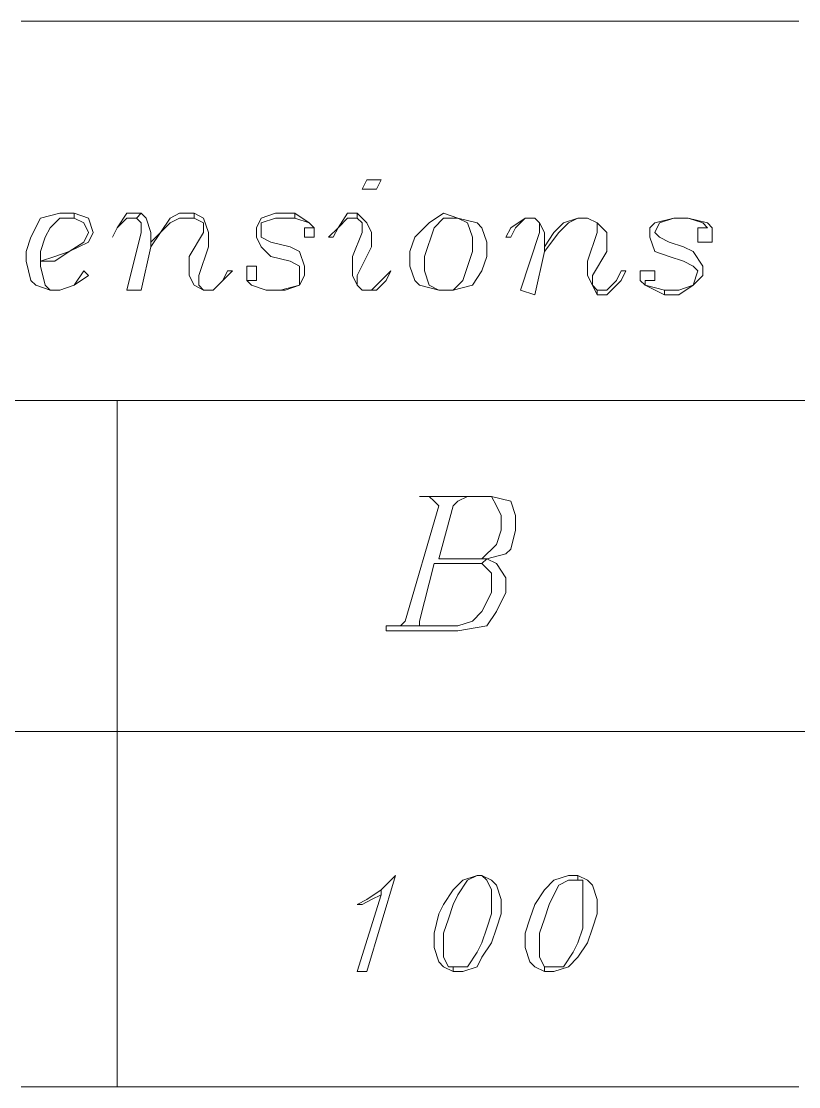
# Model space of a CAD drawing. Header units: inches. Extents: x 0.2 to 10.8, y 0.5 to 8.
# Drawn here: x 4.8833 to 5.1533, y 3.265 to 3.635 of the extents above; entities that cross this region are included whole.
import ezdxf

# ---------------------------------------------------------------- set-up
doc = ezdxf.new("R2010")
doc.units = ezdxf.units.IN
doc.header["$MEASUREMENT"] = 0
doc.layers.add('PDF_Geometry', color=7, linetype='Continuous')

msp = doc.modelspace()

# ---------------------------------------------------------------- linework, layer by layer
at = {"layer": 'PDF_Geometry', "lineweight": 13}
for points in [[(4.88333, 3.635), (4.885, 3.635)], [(4.88333, 3.635), (4.885, 3.635)], [(4.885, 3.635), (4.88667, 3.635)], [(4.885, 3.635), (4.88667, 3.635)], [(4.88667, 3.635), (4.88833, 3.635)], [(4.88833, 3.635), (4.89, 3.635)], [(4.88833, 3.635), (4.89, 3.635)], [(4.89, 3.635), (4.89167, 3.635)], [(4.89, 3.635), (4.89167, 3.635)], [(4.89167, 3.635), (4.89333, 3.635)], [(4.89167, 3.635), (4.89333, 3.635)], [(4.89333, 3.635), (4.895, 3.635)], [(4.895, 3.635), (4.89667, 3.635)], [(4.895, 3.635), (4.89667, 3.635)], [(4.89667, 3.635), (4.89833, 3.635)], [(4.89667, 3.635), (4.89833, 3.635)], [(4.89833, 3.635), (4.9, 3.635)], [(4.89833, 3.635), (4.9, 3.635)], [(4.9, 3.635), (4.90167, 3.635)], [(4.90167, 3.635), (4.90333, 3.635)], [(4.90167, 3.635), (4.90333, 3.635)], [(4.90333, 3.635), (4.905, 3.635)], [(4.90333, 3.635), (4.905, 3.635)], [(4.905, 3.635), (4.90667, 3.635)], [(4.905, 3.635), (4.90667, 3.635)], [(4.90667, 3.635), (4.90833, 3.635)], [(4.90833, 3.635), (4.91, 3.635)], [(4.90833, 3.635), (4.91, 3.635)], [(4.91, 3.635), (4.91167, 3.635)], [(4.91, 3.635), (4.91167, 3.635)], [(4.91167, 3.635), (4.91333, 3.635)], [(4.91167, 3.635), (4.91333, 3.635)], [(4.91333, 3.635), (4.915, 3.635)], [(4.91333, 3.635), (4.915, 3.635)], [(4.915, 3.635), (4.91667, 3.635)], [(4.915, 3.635), (4.91667, 3.635)], [(4.91667, 3.635), (4.91833, 3.635)], [(4.91833, 3.635), (4.92, 3.635)], [(4.91833, 3.635), (4.92, 3.635)], [(4.92, 3.635), (4.92167, 3.635)], [(4.92, 3.635), (4.92167, 3.635)], [(4.92167, 3.635), (4.92333, 3.635)], [(4.92333, 3.635), (4.925, 3.635)], [(4.92333, 3.635), (4.925, 3.635)], [(4.925, 3.635), (4.92667, 3.635)], [(4.925, 3.635), (4.92667, 3.635)], [(4.92667, 3.635), (4.92833, 3.635)], [(4.92667, 3.635), (4.92833, 3.635)], [(4.92833, 3.635), (4.93, 3.635)], [(4.93, 3.635), (4.93167, 3.635)], [(4.93, 3.635), (4.93167, 3.635)], [(4.93167, 3.635), (4.93333, 3.635)], [(4.93167, 3.635), (4.93333, 3.635)], [(4.93333, 3.635), (4.935, 3.635)], [(4.93333, 3.635), (4.935, 3.635)], [(4.935, 3.635), (4.93667, 3.635)], [(4.93667, 3.635), (4.93833, 3.635)], [(4.93667, 3.635), (4.93833, 3.635)], [(4.93833, 3.635), (4.94, 3.635)], [(4.93833, 3.635), (4.94, 3.635)], [(4.94, 3.635), (4.94167, 3.635)], [(4.94, 3.635), (4.94167, 3.635)], [(4.94167, 3.635), (4.94333, 3.635)], [(4.94167, 3.635), (4.94333, 3.635)], [(4.94333, 3.635), (4.945, 3.635)], [(4.94333, 3.635), (4.945, 3.635)], [(4.945, 3.635), (4.94667, 3.635)], [(4.94667, 3.635), (4.94833, 3.635)], [(4.94667, 3.635), (4.94833, 3.635)], [(4.94833, 3.635), (4.95, 3.635)], [(4.94833, 3.635), (4.95, 3.635)], [(4.95, 3.635), (4.95167, 3.635)], [(4.95, 3.635), (4.95167, 3.635)], [(4.95167, 3.635), (4.95333, 3.635)], [(4.95333, 3.635), (4.955, 3.635)], [(4.95333, 3.635), (4.955, 3.635)], [(4.955, 3.635), (4.95667, 3.635)], [(4.955, 3.635), (4.95667, 3.635)], [(4.95667, 3.635), (4.95833, 3.635)], [(4.95667, 3.635), (4.95833, 3.635)], [(4.95833, 3.635), (4.96, 3.635)], [(4.96, 3.635), (4.96167, 3.635)], [(4.96, 3.635), (4.96167, 3.635)], [(4.96167, 3.635), (4.96333, 3.635)], [(4.96167, 3.635), (4.96333, 3.635)], [(4.96333, 3.635), (4.965, 3.635)], [(4.96333, 3.635), (4.965, 3.635)], [(4.965, 3.635), (4.96667, 3.635)], [(4.96667, 3.635), (4.96833, 3.635)], [(4.96667, 3.635), (4.96833, 3.635)], [(4.96833, 3.635), (4.97, 3.635)], [(4.96833, 3.635), (4.97, 3.635)], [(4.97, 3.635), (4.97167, 3.635)], [(4.97, 3.635), (4.97167, 3.635)], [(4.97167, 3.635), (4.97333, 3.635)], [(4.97167, 3.635), (4.97333, 3.635)], [(4.97333, 3.635), (4.975, 3.635)], [(4.975, 3.635), (4.97667, 3.635)], [(4.975, 3.635), (4.97667, 3.635)], [(4.97667, 3.635), (4.97833, 3.635)], [(4.97667, 3.635), (4.97833, 3.635)], [(4.97833, 3.635), (4.98, 3.635)], [(4.97833, 3.635), (4.98, 3.635)], [(4.98, 3.635), (4.98167, 3.635)], [(4.98167, 3.635), (4.98333, 3.635)], [(4.98167, 3.635), (4.98333, 3.635)], [(4.98333, 3.635), (4.985, 3.635)], [(4.98333, 3.635), (4.985, 3.635)], [(4.985, 3.635), (4.98667, 3.635)], [(4.985, 3.635), (4.98667, 3.635)], [(4.98667, 3.635), (4.98833, 3.635)], [(4.98833, 3.635), (4.99, 3.635)], [(4.98833, 3.635), (4.99, 3.635)], [(4.99, 3.635), (4.99167, 3.635)], [(4.99, 3.635), (4.99167, 3.635)], [(4.99167, 3.635), (4.99333, 3.635)], [(4.99167, 3.635), (4.99333, 3.635)], [(4.99333, 3.635), (4.995, 3.635)], [(4.995, 3.635), (4.99667, 3.635)], [(4.995, 3.635), (4.99667, 3.635)], [(4.99667, 3.635), (4.99833, 3.635)], [(4.99667, 3.635), (4.99833, 3.635)], [(4.99833, 3.635), (5, 3.635)], [(4.99833, 3.635), (5, 3.635)], [(5, 3.635), (5.00167, 3.635)], [(5, 3.635), (5.00167, 3.635)], [(5.00167, 3.635), (5.00333, 3.635)], [(5.00333, 3.635), (5.005, 3.635)], [(5.00333, 3.635), (5.005, 3.635)], [(5.005, 3.635), (5.00667, 3.635)], [(5.005, 3.635), (5.00667, 3.635)], [(5.00667, 3.635), (5.00833, 3.635)], [(5.00667, 3.635), (5.00833, 3.635)], [(5.00833, 3.635), (5.01, 3.635)], [(5.01, 3.635), (5.01167, 3.635)], [(5.01, 3.635), (5.01167, 3.635)], [(5.01167, 3.635), (5.01333, 3.635)], [(5.01167, 3.635), (5.01333, 3.635)], [(5.01333, 3.635), (5.015, 3.635)], [(5.01333, 3.635), (5.015, 3.635)], [(5.015, 3.635), (5.01667, 3.635)], [(5.01667, 3.635), (5.01833, 3.635)], [(5.01667, 3.635), (5.01833, 3.635)], [(5.01833, 3.635), (5.02, 3.635)], [(5.01833, 3.635), (5.02, 3.635)], [(5.02, 3.635), (5.02167, 3.635)], [(5.02, 3.635), (5.02167, 3.635)], [(5.02167, 3.635), (5.02333, 3.635)], [(5.02167, 3.635), (5.02333, 3.635)], [(5.02333, 3.635), (5.025, 3.635)], [(5.025, 3.635), (5.02667, 3.635)], [(5.025, 3.635), (5.02667, 3.635)], [(5.02667, 3.635), (5.02833, 3.635)], [(5.02667, 3.635), (5.02833, 3.635)], [(5.02833, 3.635), (5.03, 3.635)], [(5.02833, 3.635), (5.03, 3.635)], [(5.03, 3.635), (5.03167, 3.635)], [(5.03, 3.635), (5.03167, 3.635)], [(5.03167, 3.635), (5.03333, 3.635)], [(5.03333, 3.635), (5.035, 3.635)], [(5.03333, 3.635), (5.035, 3.635)], [(5.035, 3.635), (5.03667, 3.635)], [(5.035, 3.635), (5.03667, 3.635)], [(5.03667, 3.635), (5.03833, 3.635)], [(5.03667, 3.635), (5.03833, 3.635)], [(5.03833, 3.635), (5.04, 3.635)], [(5.04, 3.635), (5.04167, 3.635)], [(5.04, 3.635), (5.04167, 3.635)], [(5.04167, 3.635), (5.04333, 3.635)], [(5.04167, 3.635), (5.04333, 3.635)], [(5.04333, 3.635), (5.045, 3.635)], [(5.04333, 3.635), (5.045, 3.635)], [(5.045, 3.635), (5.04667, 3.635)], [(5.04667, 3.635), (5.04833, 3.635)], [(5.04667, 3.635), (5.04833, 3.635)], [(5.04833, 3.635), (5.05, 3.635)], [(5.04833, 3.635), (5.05, 3.635)], [(5.05, 3.635), (5.05167, 3.635)], [(5.05, 3.635), (5.05167, 3.635)], [(5.05167, 3.635), (5.05333, 3.635)], [(5.05167, 3.635), (5.05333, 3.635)], [(5.05333, 3.635), (5.055, 3.635)], [(5.055, 3.635), (5.05667, 3.635)], [(5.055, 3.635), (5.05667, 3.635)], [(5.05667, 3.635), (5.05833, 3.635)], [(5.05667, 3.635), (5.05833, 3.635)], [(5.05833, 3.635), (5.06, 3.635)], [(5.05833, 3.635), (5.06, 3.635)], [(5.06, 3.635), (5.06167, 3.635)], [(5.06167, 3.635), (5.06333, 3.635)], [(5.06167, 3.635), (5.06333, 3.635)], [(5.06333, 3.635), (5.065, 3.635)], [(5.06333, 3.635), (5.065, 3.635)], [(5.065, 3.635), (5.06667, 3.635)], [(5.065, 3.635), (5.06667, 3.635)], [(5.06667, 3.635), (5.06833, 3.635)], [(5.06833, 3.635), (5.07, 3.635)], [(5.06833, 3.635), (5.07, 3.635)], [(5.07, 3.635), (5.07167, 3.635)], [(5.07, 3.635), (5.07167, 3.635)], [(5.07167, 3.635), (5.07333, 3.635)], [(5.07167, 3.635), (5.07333, 3.635)], [(5.07333, 3.635), (5.075, 3.635)], [(5.075, 3.635), (5.07667, 3.635)], [(5.075, 3.635), (5.07667, 3.635)], [(5.07667, 3.635), (5.07833, 3.635)], [(5.07667, 3.635), (5.07833, 3.635)], [(5.07833, 3.635), (5.08, 3.635)], [(5.07833, 3.635), (5.08, 3.635)], [(5.08, 3.635), (5.08167, 3.635)], [(5.08, 3.635), (5.08167, 3.635)], [(5.08167, 3.635), (5.08333, 3.635)], [(5.08333, 3.635), (5.085, 3.635)], [(5.08333, 3.635), (5.085, 3.635)], [(5.085, 3.635), (5.08667, 3.635)], [(5.085, 3.635), (5.08667, 3.635)], [(5.08667, 3.635), (5.08833, 3.635)], [(5.08667, 3.635), (5.08833, 3.635)], [(5.08833, 3.635), (5.09, 3.635)], [(5.09, 3.635), (5.09167, 3.635)], [(5.09, 3.635), (5.09167, 3.635)], [(5.09167, 3.635), (5.09333, 3.635)], [(5.09167, 3.635), (5.09333, 3.635)], [(5.09333, 3.635), (5.095, 3.635)], [(5.09333, 3.635), (5.095, 3.635)], [(5.095, 3.635), (5.09667, 3.635)], [(5.09667, 3.635), (5.09833, 3.635)], [(5.09667, 3.635), (5.09833, 3.635)], [(5.09833, 3.635), (5.1, 3.635)], [(5.09833, 3.635), (5.1, 3.635)], [(5.1, 3.635), (5.10167, 3.635)], [(5.1, 3.635), (5.10167, 3.635)], [(5.10167, 3.635), (5.10333, 3.635)], [(5.10333, 3.635), (5.105, 3.635)], [(5.10333, 3.635), (5.105, 3.635)], [(5.105, 3.635), (5.10667, 3.635)], [(5.105, 3.635), (5.10667, 3.635)], [(5.10667, 3.635), (5.10833, 3.635)], [(5.10667, 3.635), (5.10833, 3.635)], [(5.10833, 3.635), (5.11, 3.635)], [(5.10833, 3.635), (5.11, 3.635)], [(5.11, 3.635), (5.11167, 3.635)], [(5.11167, 3.635), (5.11333, 3.635)], [(5.11167, 3.635), (5.11333, 3.635)], [(5.11333, 3.635), (5.115, 3.635)], [(5.11333, 3.635), (5.115, 3.635)], [(5.115, 3.635), (5.11667, 3.635)], [(5.115, 3.635), (5.11667, 3.635)], [(5.11667, 3.635), (5.11833, 3.635)], [(5.11833, 3.635), (5.12, 3.635)], [(5.11833, 3.635), (5.12, 3.635)], [(5.12, 3.635), (5.12167, 3.635)], [(5.12, 3.635), (5.12167, 3.635)], [(5.12167, 3.635), (5.12333, 3.635)], [(5.12167, 3.635), (5.12333, 3.635)], [(5.12333, 3.635), (5.125, 3.635)], [(5.125, 3.635), (5.12667, 3.635)], [(5.125, 3.635), (5.12667, 3.635)], [(5.12667, 3.635), (5.12833, 3.635)], [(5.12667, 3.635), (5.12833, 3.635)], [(5.12833, 3.635), (5.13, 3.635)], [(5.12833, 3.635), (5.13, 3.635)], [(5.13, 3.635), (5.13167, 3.635)], [(5.13167, 3.635), (5.13333, 3.635)], [(5.13167, 3.635), (5.13333, 3.635)], [(5.13333, 3.635), (5.135, 3.635)], [(5.13333, 3.635), (5.135, 3.635)], [(5.135, 3.635), (5.13667, 3.635)], [(5.135, 3.635), (5.13667, 3.635)], [(5.13667, 3.635), (5.13833, 3.635)], [(5.13667, 3.635), (5.13833, 3.635)], [(5.13833, 3.635), (5.14, 3.635)], [(5.13833, 3.635), (5.14, 3.635)], [(5.14, 3.635), (5.14167, 3.635)], [(5.14167, 3.635), (5.14333, 3.635)], [(5.14167, 3.635), (5.14333, 3.635)], [(5.14333, 3.635), (5.145, 3.635)], [(5.14333, 3.635), (5.145, 3.635)], [(5.145, 3.635), (5.14667, 3.635)], [(5.145, 3.635), (5.14667, 3.635)], [(5.14667, 3.635), (5.14833, 3.635)], [(5.14833, 3.635), (5.15, 3.635)], [(5.14833, 3.635), (5.15, 3.635)], [(5.15, 3.635), (5.15167, 3.635)], [(5.15, 3.635), (5.15167, 3.635)], [(5.15167, 3.635), (5.15333, 3.635)], [(5.15167, 3.635), (5.15333, 3.635)], [(5.00833, 3.58), (5.00333, 3.58), (5.00167, 3.57667), (5.00667, 3.57667), (5.00833, 3.58)], [(4.90167, 3.56833), (4.89667, 3.56833), (4.89, 3.56667), (4.88667, 3.56), (4.885, 3.555), (4.885, 3.55167), (4.88667, 3.545), (4.88833, 3.54333), (4.89333, 3.54167), (4.89333, 3.54167), (4.89167, 3.54333), (4.89, 3.55), (4.89, 3.55167), (4.89, 3.55167), (4.89, 3.555), (4.89167, 3.56), (4.89333, 3.56333), (4.89667, 3.56667), (4.90167, 3.56667), (4.90167, 3.56833)], [(4.90167, 3.56833), (4.90167, 3.56667), (4.905, 3.565), (4.90667, 3.56167), (4.905, 3.55833), (4.9, 3.555), (4.895, 3.55333), (4.89, 3.55167), (4.89, 3.55167), (4.895, 3.55167), (4.9, 3.555), (4.90667, 3.55833), (4.90833, 3.56167), (4.90667, 3.56667), (4.90167, 3.56833)], [(4.925, 3.56833), (4.92, 3.56833), (4.91667, 3.56333), (4.915, 3.56), (4.915, 3.56), (4.91667, 3.56333), (4.92, 3.56667), (4.92333, 3.56667), (4.925, 3.56833)], [(4.925, 3.56833), (4.92333, 3.56667), (4.925, 3.565), (4.925, 3.56167), (4.92, 3.54167), (4.925, 3.54167), (4.92833, 3.55667), (4.92833, 3.55833), (4.92833, 3.56167), (4.92667, 3.56667), (4.925, 3.56833)], [(4.94333, 3.56833), (4.93833, 3.56833), (4.935, 3.56667), (4.93167, 3.56167), (4.92833, 3.55833), (4.92833, 3.55667), (4.93167, 3.56167), (4.935, 3.565), (4.93833, 3.56667), (4.94333, 3.56667), (4.94333, 3.56833)], [(4.94333, 3.56833), (4.94333, 3.56667), (4.94667, 3.565), (4.94667, 3.56167), (4.94167, 3.55333), (4.94167, 3.54667), (4.94333, 3.54333), (4.94333, 3.54333), (4.94667, 3.54167), (4.94667, 3.54167), (4.945, 3.54333), (4.945, 3.54667), (4.94833, 3.55667), (4.94833, 3.56167), (4.94667, 3.56667), (4.94333, 3.56833)], [(4.97833, 3.56833), (4.97167, 3.56833), (4.96667, 3.56667), (4.965, 3.56333), (4.965, 3.56), (4.96667, 3.55667), (4.97, 3.55333), (4.97667, 3.55167), (4.98, 3.55), (4.98, 3.54833), (4.98, 3.54333), (4.97333, 3.54167), (4.96833, 3.54167), (4.96833, 3.54167), (4.975, 3.54167), (4.98, 3.54333), (4.98167, 3.54667), (4.98167, 3.55), (4.98, 3.555), (4.97667, 3.55667), (4.97, 3.55833), (4.96667, 3.56), (4.96667, 3.56167), (4.96667, 3.565), (4.97167, 3.56667), (4.97833, 3.56667), (4.97833, 3.56833)], [(4.97833, 3.56833), (4.97833, 3.56667), (4.98333, 3.565), (4.985, 3.56333), (4.98167, 3.56333), (4.98167, 3.56), (4.985, 3.56), (4.985, 3.56333), (4.98333, 3.565), (4.97833, 3.56833)], [(5, 3.56833), (4.99667, 3.56833), (4.99333, 3.56333), (4.99, 3.56), (4.99167, 3.56), (4.99333, 3.56333), (4.99667, 3.56667), (5, 3.56667), (5, 3.56833)], [(5, 3.56833), (5, 3.56667), (5.00167, 3.565), (5.00167, 3.56167), (4.99833, 3.55333), (4.99833, 3.54667), (5, 3.54333), (5, 3.54333), (5.00167, 3.54167), (5.00167, 3.54167), (5, 3.54333), (5, 3.54667), (5.005, 3.55667), (5.005, 3.56167), (5.00333, 3.565), (5, 3.56833)], [(5.03, 3.56833), (5.025, 3.565), (5.02, 3.56), (5.01833, 3.555), (5.01833, 3.55), (5.02, 3.545), (5.02167, 3.54333), (5.02833, 3.54167), (5.02833, 3.54167), (5.025, 3.54333), (5.02333, 3.54833), (5.02333, 3.55333), (5.02667, 3.56333), (5.03, 3.56667), (5.035, 3.56667), (5.035, 3.56667), (5.03, 3.56833)], [(5.035, 3.56667), (5.035, 3.56667), (5.03833, 3.565), (5.04, 3.56), (5.04, 3.555), (5.03667, 3.545), (5.03333, 3.54167), (5.02833, 3.54167), (5.02833, 3.54167), (5.03333, 3.54167), (5.04, 3.54333), (5.04333, 3.54833), (5.045, 3.55333), (5.045, 3.55833), (5.04333, 3.56333), (5.04167, 3.565), (5.035, 3.56667)], [(5.06167, 3.56667), (5.05833, 3.56667), (5.05333, 3.56333), (5.05167, 3.56), (5.05333, 3.56), (5.055, 3.56333), (5.05833, 3.56667), (5.06167, 3.56667)], [(5.06167, 3.56667), (5.06167, 3.56667), (5.06333, 3.565), (5.06333, 3.56167), (5.05667, 3.54167), (5.06167, 3.54), (5.065, 3.555), (5.065, 3.55667), (5.065, 3.56167), (5.06333, 3.565), (5.06167, 3.56667)], [(5.08, 3.56667), (5.07667, 3.56667), (5.07167, 3.565), (5.06833, 3.56167), (5.065, 3.55667), (5.065, 3.555), (5.07, 3.56167), (5.07333, 3.565), (5.07667, 3.56667), (5.08, 3.56667)], [(5.08, 3.56667), (5.08, 3.56667), (5.08333, 3.565), (5.08333, 3.56167), (5.08, 3.55167), (5.08, 3.54667), (5.08167, 3.54333), (5.08167, 3.54333), (5.08333, 3.54), (5.08333, 3.54167), (5.08167, 3.54333), (5.08167, 3.54667), (5.08667, 3.555), (5.08667, 3.56167), (5.08333, 3.565), (5.08, 3.56667)], [(5.115, 3.56667), (5.11, 3.56667), (5.10333, 3.565), (5.10167, 3.56333), (5.10167, 3.56), (5.10333, 3.555), (5.10833, 3.55333), (5.11333, 3.55167), (5.11667, 3.55), (5.11833, 3.54833), (5.11667, 3.54333), (5.11167, 3.54167), (5.10667, 3.54167), (5.10667, 3.54), (5.11167, 3.54), (5.11667, 3.54333), (5.12, 3.54667), (5.12, 3.55), (5.11667, 3.555), (5.11333, 3.55667), (5.10833, 3.55833), (5.105, 3.56), (5.10333, 3.56167), (5.105, 3.565), (5.11, 3.56667), (5.115, 3.56667)], [(5.115, 3.56667), (5.115, 3.56667), (5.12, 3.565), (5.12167, 3.56333), (5.11833, 3.56333), (5.11833, 3.55833), (5.12333, 3.55833), (5.12333, 3.56333), (5.12167, 3.565), (5.115, 3.56667)], [(4.905, 3.54833), (4.90167, 3.54333), (4.89667, 3.54167), (4.89333, 3.54167), (4.89333, 3.54167), (4.89667, 3.54167), (4.90167, 3.54333), (4.90667, 3.54667), (4.905, 3.54833)], [(4.955, 3.54833), (4.95333, 3.545), (4.95, 3.54167), (4.94667, 3.54167), (4.94667, 3.54167), (4.95, 3.54167), (4.95333, 3.545), (4.95667, 3.54833), (4.955, 3.54833)], [(4.965, 3.55), (4.96167, 3.55), (4.96167, 3.545), (4.96333, 3.54333), (4.96833, 3.54167), (4.96833, 3.54167), (4.96333, 3.54333), (4.96167, 3.545), (4.965, 3.545), (4.965, 3.55)], [(5.01167, 3.54833), (5.00833, 3.545), (5.005, 3.54167), (5.00167, 3.54167), (5.00167, 3.54167), (5.00667, 3.54167), (5.01, 3.545), (5.01167, 3.54833)], [(5.09167, 3.54833), (5.09, 3.545), (5.08667, 3.54167), (5.08333, 3.54167), (5.08333, 3.54), (5.08667, 3.54), (5.09167, 3.545), (5.09333, 3.54833), (5.09167, 3.54833)], [(5.10333, 3.54833), (5.09833, 3.54833), (5.09833, 3.545), (5.1, 3.54333), (5.10667, 3.54), (5.10667, 3.54167), (5.1, 3.54333), (5.1, 3.545), (5.10333, 3.545), (5.10333, 3.54833)], [(5.025, 3.47), (5.02667, 3.46833), (5.02833, 3.46667), (5.01667, 3.42667), (5.015, 3.425), (5.01167, 3.425), (5.025, 3.425), (5.02167, 3.425), (5.02167, 3.42667), (5.02667, 3.44667), (5.04333, 3.44667), (5.045, 3.44833), (5.02833, 3.44833), (5.03333, 3.46667), (5.035, 3.46833), (5.03833, 3.47), (5.04667, 3.47), (5.025, 3.47)], [(5.02167, 3.47), (5.02167, 3.47), (5.025, 3.47), (5.04667, 3.47), (5.04833, 3.46667), (5.05, 3.46333), (5.05, 3.45833), (5.04833, 3.45333), (5.04333, 3.44833), (5.02833, 3.44833), (5.045, 3.44833), (5.05167, 3.45), (5.05333, 3.45167), (5.055, 3.45833), (5.055, 3.46333), (5.05333, 3.46833), (5.04667, 3.47), (5.02167, 3.47)], [(5.045, 3.44833), (5.04333, 3.44667), (5.04667, 3.44333), (5.04667, 3.43667), (5.04333, 3.43), (5.04, 3.42667), (5.035, 3.425), (5.025, 3.425), (5.01167, 3.425), (5.01, 3.425), (5.01, 3.42333), (5.035, 3.42333), (5.045, 3.425), (5.04833, 3.43), (5.05167, 3.43667), (5.05167, 3.44167), (5.04833, 3.44667), (5.045, 3.44833)], [(5.01333, 3.33833), (5.01333, 3.33833), (5.00833, 3.33333), (5.00833, 3.33167), (5, 3.305), (5.00333, 3.305), (5.01333, 3.33833)], [(5.04333, 3.33833), (5.04167, 3.33833), (5.03667, 3.33667), (5.03333, 3.33333), (5.03, 3.32833), (5.02833, 3.325), (5.02667, 3.31833), (5.02667, 3.31333), (5.02833, 3.30833), (5.03, 3.30667), (5.03333, 3.305), (5.03333, 3.30667), (5.03167, 3.30667), (5.03, 3.31), (5.03, 3.31833), (5.03167, 3.32333), (5.03333, 3.32833), (5.035, 3.33167), (5.03833, 3.33667), (5.04167, 3.33833), (5.04333, 3.33833)], [(5.04333, 3.33833), (5.04333, 3.33833), (5.045, 3.33667), (5.04667, 3.33333), (5.04667, 3.325), (5.045, 3.32), (5.04333, 3.315), (5.04167, 3.31167), (5.03833, 3.30667), (5.03667, 3.30667), (5.03333, 3.30667), (5.03333, 3.305), (5.03667, 3.305), (5.04167, 3.30667), (5.04333, 3.31), (5.04667, 3.315), (5.04833, 3.32), (5.05, 3.325), (5.05, 3.33), (5.04833, 3.335), (5.04667, 3.33667), (5.04333, 3.33833)], [(5.07667, 3.33833), (5.07333, 3.33833), (5.06833, 3.33667), (5.065, 3.33333), (5.06167, 3.32833), (5.06, 3.32333), (5.05833, 3.31833), (5.05833, 3.31333), (5.06, 3.30833), (5.06167, 3.30667), (5.065, 3.305), (5.065, 3.30667), (5.065, 3.30667), (5.06333, 3.31), (5.06333, 3.31833), (5.065, 3.32333), (5.06667, 3.32833), (5.06833, 3.33167), (5.07, 3.335), (5.07333, 3.33667), (5.07667, 3.33667), (5.07667, 3.33833)], [(5.07667, 3.33833), (5.07667, 3.33667), (5.07833, 3.33667), (5.07833, 3.33333), (5.07833, 3.325), (5.07833, 3.32), (5.07667, 3.315), (5.075, 3.31167), (5.07167, 3.30667), (5.06833, 3.30667), (5.065, 3.30667), (5.065, 3.305), (5.06833, 3.305), (5.07333, 3.30667), (5.07667, 3.31), (5.08, 3.315), (5.08167, 3.32), (5.08333, 3.325), (5.08333, 3.33), (5.08167, 3.335), (5.08, 3.33667), (5.07667, 3.33833)], [(5.00833, 3.33333), (5.00333, 3.33), (5, 3.32833), (5.00167, 3.32833), (5.005, 3.33), (5.00833, 3.33167), (5.00833, 3.33333)], [(4.88333, 3.265), (4.885, 3.265)], [(4.88333, 3.265), (4.885, 3.265)], [(4.885, 3.265), (4.88667, 3.265)], [(4.885, 3.265), (4.88667, 3.265)], [(4.88667, 3.265), (4.88833, 3.265)], [(4.88833, 3.265), (4.89, 3.265)], [(4.88833, 3.265), (4.89, 3.265)], [(4.89, 3.265), (4.89167, 3.265)], [(4.89, 3.265), (4.89167, 3.265)], [(4.89167, 3.265), (4.89333, 3.265)], [(4.89167, 3.265), (4.89333, 3.265)], [(4.89333, 3.265), (4.895, 3.265)], [(4.895, 3.265), (4.89667, 3.265)], [(4.895, 3.265), (4.89667, 3.265)], [(4.89667, 3.265), (4.89833, 3.265)], [(4.89667, 3.265), (4.89833, 3.265)], [(4.89833, 3.265), (4.9, 3.265)], [(4.89833, 3.265), (4.9, 3.265)], [(4.9, 3.265), (4.90167, 3.265)], [(4.90167, 3.265), (4.90333, 3.265)], [(4.90167, 3.265), (4.90333, 3.265)], [(4.90333, 3.265), (4.905, 3.265)], [(4.90333, 3.265), (4.905, 3.265)], [(4.905, 3.265), (4.90667, 3.265)], [(4.905, 3.265), (4.90667, 3.265)], [(4.90667, 3.265), (4.90833, 3.265)], [(4.90833, 3.265), (4.91, 3.265)], [(4.90833, 3.265), (4.91, 3.265)], [(4.91, 3.265), (4.91167, 3.265)], [(4.91, 3.265), (4.91167, 3.265)], [(4.91167, 3.265), (4.91333, 3.265)], [(4.91167, 3.265), (4.91333, 3.265)], [(4.91333, 3.265), (4.915, 3.265)], [(4.91333, 3.265), (4.915, 3.265)], [(4.915, 3.265), (4.91667, 3.265)], [(4.915, 3.265), (4.91667, 3.265)], [(4.91667, 3.265), (4.91833, 3.265)], [(4.91833, 3.265), (4.92, 3.265)], [(4.91833, 3.265), (4.92, 3.265)], [(4.92, 3.265), (4.92167, 3.265)], [(4.92, 3.265), (4.92167, 3.265)], [(4.92167, 3.265), (4.92333, 3.265)], [(4.92333, 3.265), (4.925, 3.265)], [(4.92333, 3.265), (4.925, 3.265)], [(4.925, 3.265), (4.92667, 3.265)], [(4.925, 3.265), (4.92667, 3.265)], [(4.92667, 3.265), (4.92833, 3.265)], [(4.92667, 3.265), (4.92833, 3.265)], [(4.92833, 3.265), (4.93, 3.265)], [(4.93, 3.265), (4.93167, 3.265)], [(4.93, 3.265), (4.93167, 3.265)], [(4.93167, 3.265), (4.93333, 3.265)], [(4.93167, 3.265), (4.93333, 3.265)], [(4.93333, 3.265), (4.935, 3.265)], [(4.93333, 3.265), (4.935, 3.265)], [(4.935, 3.265), (4.93667, 3.265)], [(4.93667, 3.265), (4.93833, 3.265)], [(4.93667, 3.265), (4.93833, 3.265)], [(4.93833, 3.265), (4.94, 3.265)], [(4.93833, 3.265), (4.94, 3.265)], [(4.94, 3.265), (4.94167, 3.265)], [(4.94, 3.265), (4.94167, 3.265)], [(4.94167, 3.265), (4.94333, 3.265)], [(4.94167, 3.265), (4.94333, 3.265)], [(4.94333, 3.265), (4.945, 3.265)], [(4.94333, 3.265), (4.945, 3.265)], [(4.945, 3.265), (4.94667, 3.265)], [(4.94667, 3.265), (4.94833, 3.265)], [(4.94667, 3.265), (4.94833, 3.265)], [(4.94833, 3.265), (4.95, 3.265)], [(4.94833, 3.265), (4.95, 3.265)], [(4.95, 3.265), (4.95167, 3.265)], [(4.95, 3.265), (4.95167, 3.265)], [(4.95167, 3.265), (4.95333, 3.265)], [(4.95333, 3.265), (4.955, 3.265)], [(4.95333, 3.265), (4.955, 3.265)], [(4.955, 3.265), (4.95667, 3.265)], [(4.955, 3.265), (4.95667, 3.265)], [(4.95667, 3.265), (4.95833, 3.265)], [(4.95667, 3.265), (4.95833, 3.265)], [(4.95833, 3.265), (4.96, 3.265)], [(4.96, 3.265), (4.96167, 3.265)], [(4.96, 3.265), (4.96167, 3.265)], [(4.96167, 3.265), (4.96333, 3.265)], [(4.96167, 3.265), (4.96333, 3.265)], [(4.96333, 3.265), (4.965, 3.265)], [(4.96333, 3.265), (4.965, 3.265)], [(4.965, 3.265), (4.96667, 3.265)], [(4.96667, 3.265), (4.96833, 3.265)], [(4.96667, 3.265), (4.96833, 3.265)], [(4.96833, 3.265), (4.97, 3.265)], [(4.96833, 3.265), (4.97, 3.265)], [(4.97, 3.265), (4.97167, 3.265)], [(4.97, 3.265), (4.97167, 3.265)], [(4.97167, 3.265), (4.97333, 3.265)], [(4.97167, 3.265), (4.97333, 3.265)], [(4.97333, 3.265), (4.975, 3.265)], [(4.975, 3.265), (4.97667, 3.265)], [(4.975, 3.265), (4.97667, 3.265)], [(4.97667, 3.265), (4.97833, 3.265)], [(4.97667, 3.265), (4.97833, 3.265)], [(4.97833, 3.265), (4.98, 3.265)], [(4.97833, 3.265), (4.98, 3.265)], [(4.98, 3.265), (4.98167, 3.265)], [(4.98167, 3.265), (4.98333, 3.265)], [(4.98167, 3.265), (4.98333, 3.265)], [(4.98333, 3.265), (4.985, 3.265)], [(4.98333, 3.265), (4.985, 3.265)], [(4.985, 3.265), (4.98667, 3.265)], [(4.985, 3.265), (4.98667, 3.265)], [(4.98667, 3.265), (4.98833, 3.265)], [(4.98833, 3.265), (4.99, 3.265)], [(4.98833, 3.265), (4.99, 3.265)], [(4.99, 3.265), (4.99167, 3.265)], [(4.99, 3.265), (4.99167, 3.265)], [(4.99167, 3.265), (4.99333, 3.265)], [(4.99167, 3.265), (4.99333, 3.265)], [(4.99333, 3.265), (4.995, 3.265)], [(4.995, 3.265), (4.99667, 3.265)], [(4.995, 3.265), (4.99667, 3.265)], [(4.99667, 3.265), (4.99833, 3.265)], [(4.99667, 3.265), (4.99833, 3.265)], [(4.99833, 3.265), (5, 3.265)], [(4.99833, 3.265), (5, 3.265)], [(5, 3.265), (5.00167, 3.265)], [(5, 3.265), (5.00167, 3.265)], [(5.00167, 3.265), (5.00333, 3.265)], [(5.00333, 3.265), (5.005, 3.265)], [(5.00333, 3.265), (5.005, 3.265)], [(5.005, 3.265), (5.00667, 3.265)], [(5.005, 3.265), (5.00667, 3.265)], [(5.00667, 3.265), (5.00833, 3.265)], [(5.00667, 3.265), (5.00833, 3.265)], [(5.00833, 3.265), (5.01, 3.265)], [(5.01, 3.265), (5.01167, 3.265)], [(5.01, 3.265), (5.01167, 3.265)], [(5.01167, 3.265), (5.01333, 3.265)], [(5.01167, 3.265), (5.01333, 3.265)], [(5.01333, 3.265), (5.015, 3.265)], [(5.01333, 3.265), (5.015, 3.265)], [(5.015, 3.265), (5.01667, 3.265)], [(5.01667, 3.265), (5.01833, 3.265)], [(5.01667, 3.265), (5.01833, 3.265)], [(5.01833, 3.265), (5.02, 3.265)], [(5.01833, 3.265), (5.02, 3.265)], [(5.02, 3.265), (5.02167, 3.265)], [(5.02, 3.265), (5.02167, 3.265)], [(5.02167, 3.265), (5.02333, 3.265)], [(5.02167, 3.265), (5.02333, 3.265)], [(5.02333, 3.265), (5.025, 3.265)], [(5.025, 3.265), (5.02667, 3.265)], [(5.025, 3.265), (5.02667, 3.265)], [(5.02667, 3.265), (5.02833, 3.265)], [(5.02667, 3.265), (5.02833, 3.265)], [(5.02833, 3.265), (5.03, 3.265)], [(5.02833, 3.265), (5.03, 3.265)], [(5.03, 3.265), (5.03167, 3.265)], [(5.03, 3.265), (5.03167, 3.265)], [(5.03167, 3.265), (5.03333, 3.265)], [(5.03333, 3.265), (5.035, 3.265)], [(5.03333, 3.265), (5.035, 3.265)], [(5.035, 3.265), (5.03667, 3.265)], [(5.035, 3.265), (5.03667, 3.265)], [(5.03667, 3.265), (5.03833, 3.265)], [(5.03667, 3.265), (5.03833, 3.265)], [(5.03833, 3.265), (5.04, 3.265)], [(5.04, 3.265), (5.04167, 3.265)], [(5.04, 3.265), (5.04167, 3.265)], [(5.04167, 3.265), (5.04333, 3.265)], [(5.04167, 3.265), (5.04333, 3.265)], [(5.04333, 3.265), (5.045, 3.265)], [(5.04333, 3.265), (5.045, 3.265)], [(5.045, 3.265), (5.04667, 3.265)], [(5.04667, 3.265), (5.04833, 3.265)], [(5.04667, 3.265), (5.04833, 3.265)], [(5.04833, 3.265), (5.05, 3.265)], [(5.04833, 3.265), (5.05, 3.265)], [(5.05, 3.265), (5.05167, 3.265)], [(5.05, 3.265), (5.05167, 3.265)], [(5.05167, 3.265), (5.05333, 3.265)], [(5.05167, 3.265), (5.05333, 3.265)], [(5.05333, 3.265), (5.055, 3.265)], [(5.055, 3.265), (5.05667, 3.265)], [(5.055, 3.265), (5.05667, 3.265)], [(5.05667, 3.265), (5.05833, 3.265)], [(5.05667, 3.265), (5.05833, 3.265)], [(5.05833, 3.265), (5.06, 3.265)], [(5.05833, 3.265), (5.06, 3.265)], [(5.06, 3.265), (5.06167, 3.265)], [(5.06167, 3.265), (5.06333, 3.265)], [(5.06167, 3.265), (5.06333, 3.265)], [(5.06333, 3.265), (5.065, 3.265)], [(5.06333, 3.265), (5.065, 3.265)], [(5.065, 3.265), (5.06667, 3.265)], [(5.065, 3.265), (5.06667, 3.265)], [(5.06667, 3.265), (5.06833, 3.265)], [(5.06833, 3.265), (5.07, 3.265)], [(5.06833, 3.265), (5.07, 3.265)], [(5.07, 3.265), (5.07167, 3.265)], [(5.07, 3.265), (5.07167, 3.265)], [(5.07167, 3.265), (5.07333, 3.265)], [(5.07167, 3.265), (5.07333, 3.265)], [(5.07333, 3.265), (5.075, 3.265)], [(5.075, 3.265), (5.07667, 3.265)], [(5.075, 3.265), (5.07667, 3.265)], [(5.07667, 3.265), (5.07833, 3.265)], [(5.07667, 3.265), (5.07833, 3.265)], [(5.07833, 3.265), (5.08, 3.265)], [(5.07833, 3.265), (5.08, 3.265)], [(5.08, 3.265), (5.08167, 3.265)], [(5.08, 3.265), (5.08167, 3.265)], [(5.08167, 3.265), (5.08333, 3.265)], [(5.08333, 3.265), (5.085, 3.265)], [(5.08333, 3.265), (5.085, 3.265)], [(5.085, 3.265), (5.08667, 3.265)], [(5.085, 3.265), (5.08667, 3.265)], [(5.08667, 3.265), (5.08833, 3.265)], [(5.08667, 3.265), (5.08833, 3.265)], [(5.08833, 3.265), (5.09, 3.265)], [(5.09, 3.265), (5.09167, 3.265)], [(5.09, 3.265), (5.09167, 3.265)], [(5.09167, 3.265), (5.09333, 3.265)], [(5.09167, 3.265), (5.09333, 3.265)], [(5.09333, 3.265), (5.095, 3.265)], [(5.09333, 3.265), (5.095, 3.265)], [(5.095, 3.265), (5.09667, 3.265)], [(5.09667, 3.265), (5.09833, 3.265)], [(5.09667, 3.265), (5.09833, 3.265)], [(5.09833, 3.265), (5.1, 3.265)], [(5.09833, 3.265), (5.1, 3.265)], [(5.1, 3.265), (5.10167, 3.265)], [(5.1, 3.265), (5.10167, 3.265)], [(5.10167, 3.265), (5.10333, 3.265)], [(5.10333, 3.265), (5.105, 3.265)], [(5.10333, 3.265), (5.105, 3.265)], [(5.105, 3.265), (5.10667, 3.265)], [(5.105, 3.265), (5.10667, 3.265)], [(5.10667, 3.265), (5.10833, 3.265)], [(5.10667, 3.265), (5.10833, 3.265)], [(5.10833, 3.265), (5.11, 3.265)], [(5.10833, 3.265), (5.11, 3.265)], [(5.11, 3.265), (5.11167, 3.265)], [(5.11167, 3.265), (5.11333, 3.265)], [(5.11167, 3.265), (5.11333, 3.265)], [(5.11333, 3.265), (5.115, 3.265)], [(5.11333, 3.265), (5.115, 3.265)], [(5.115, 3.265), (5.11667, 3.265)], [(5.115, 3.265), (5.11667, 3.265)], [(5.11667, 3.265), (5.11833, 3.265)], [(5.11833, 3.265), (5.12, 3.265)], [(5.11833, 3.265), (5.12, 3.265)], [(5.12, 3.265), (5.12167, 3.265)], [(5.12, 3.265), (5.12167, 3.265)], [(5.12167, 3.265), (5.12333, 3.265)], [(5.12167, 3.265), (5.12333, 3.265)], [(5.12333, 3.265), (5.125, 3.265)], [(5.125, 3.265), (5.12667, 3.265)], [(5.125, 3.265), (5.12667, 3.265)], [(5.12667, 3.265), (5.12833, 3.265)], [(5.12667, 3.265), (5.12833, 3.265)], [(5.12833, 3.265), (5.13, 3.265)], [(5.12833, 3.265), (5.13, 3.265)], [(5.13, 3.265), (5.13167, 3.265)], [(5.13167, 3.265), (5.13333, 3.265)], [(5.13167, 3.265), (5.13333, 3.265)], [(5.13333, 3.265), (5.135, 3.265)], [(5.13333, 3.265), (5.135, 3.265)], [(5.135, 3.265), (5.13667, 3.265)], [(5.135, 3.265), (5.13667, 3.265)], [(5.13667, 3.265), (5.13833, 3.265)], [(5.13667, 3.265), (5.13833, 3.265)], [(5.13833, 3.265), (5.14, 3.265)], [(5.13833, 3.265), (5.14, 3.265)], [(5.14, 3.265), (5.14167, 3.265)], [(5.14167, 3.265), (5.14333, 3.265)], [(5.14167, 3.265), (5.14333, 3.265)], [(5.14333, 3.265), (5.145, 3.265)], [(5.14333, 3.265), (5.145, 3.265)], [(5.145, 3.265), (5.14667, 3.265)], [(5.145, 3.265), (5.14667, 3.265)], [(5.14667, 3.265), (5.14833, 3.265)], [(5.14833, 3.265), (5.15, 3.265)], [(5.14833, 3.265), (5.15, 3.265)], [(5.15, 3.265), (5.15167, 3.265)], [(5.15, 3.265), (5.15167, 3.265)], [(5.15167, 3.265), (5.15333, 3.265)], [(5.15167, 3.265), (5.15333, 3.265)]]:
    msp.add_lwpolyline(points, dxfattribs=at)
at = {"layer": 'PDF_Geometry', "lineweight": 9}
for points in [[(4.67333, 3.50333), (5.64667, 3.50333)], [(4.91667, 3.50333), (4.91667, 3.265)], [(3.175, 3.38833), (5.64667, 3.38833)]]:
    msp.add_lwpolyline(points, dxfattribs=at)

doc.saveas('drawing.dxf')
